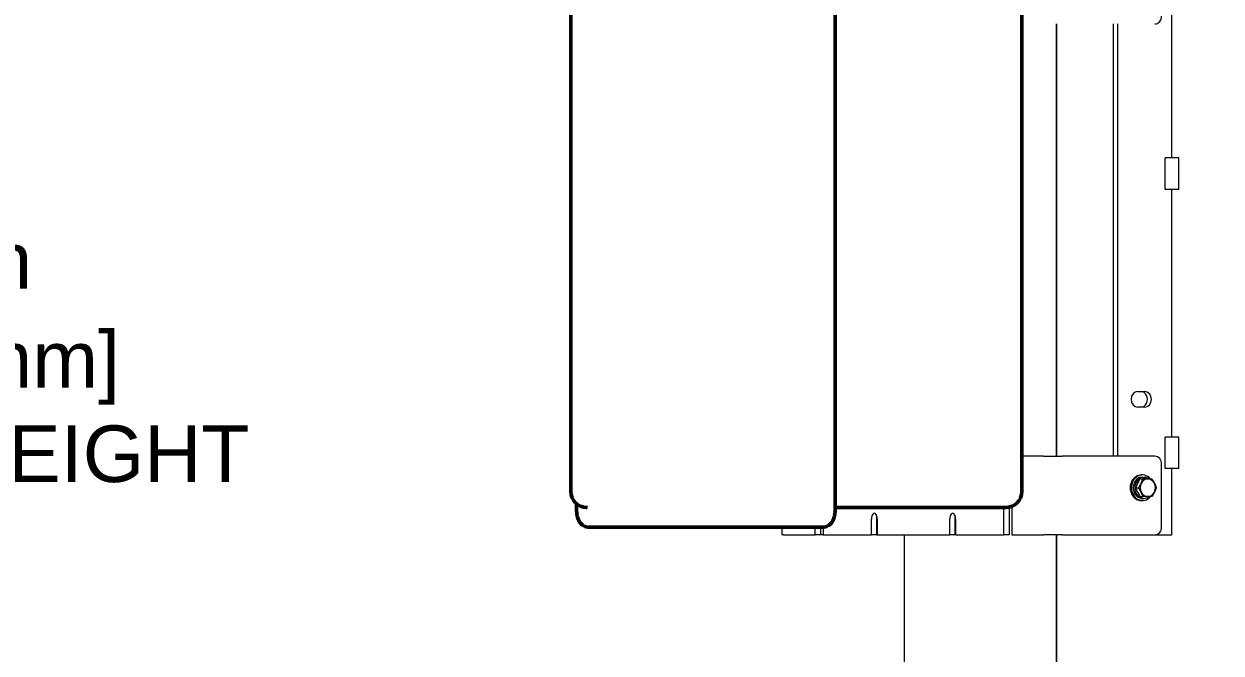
# Model space of a CAD drawing. Header units: inches. Extents: x 15 to 402, y 6 to 261.
# Drawn here: x 259.09 to 297.16, y 74.76 to 94.76 of the extents above; entities that cross this region are included whole.
import ezdxf

# ---------------------------------------------------------------- set-up
doc = ezdxf.new("R2010")
doc.units = ezdxf.units.IN
doc.header["$LTSCALE"] = 12
doc.header["$MEASUREMENT"] = 0
doc.layers.add('Dimension (ANSI)', color=7, linetype='Continuous', lineweight=25)
doc.layers.add('Visible (ANSI)', color=7, linetype='Continuous', lineweight=50)
doc.styles.add('MEMCOR Medium', font='arial.ttf')
doc.dimstyles.new('Default (ANSI)', dxfattribs={"dimscale": 12, "dimtxt": 0.15, "dimasz": 0.098425, "dimexe": 0.125, "dimexo": 0.0625, "dimgap": 0.031496, "dimtad": 0, "dimtih": 1, "dimtoh": 1, "dimdec": 4, "dimrnd": 1e-08, "dimzin": 3, "dimdsep": 46, "dimlunit": 5, "dimtxsty": 'MEMCOR Medium', "dimcen": 0.09, "dimdle": 0.393701, "dimclrd": 256, "dimclre": 256, "dimclrt": 256, "dimadec": 0, "dimazin": 1, "dimtfac": 0.8, "dimtofl": 0, "dimtmove": 0, "dimatfit": 3, "dimfxl": 1, "dimfrac": 1, "dimtolj": 1, "dimtzin": 4, "dimlwd": -1, "dimlwe": -1, "dimarcsym": 0})

# ---------------------------------------------------------------- blocks, each defined once
blk = doc.blocks.new('*D27')
at = {"layer": 'Defpoints', "color": 0, "transparency": 16777216}
for p in [(303.179, 130.769), (255.165, 40.014), (282.974, 40.014)]:
    blk.add_point(p, dxfattribs=at)
at = {"layer": 'Dimension (ANSI)', "transparency": 16777216}
for p, q in [((302.429, 130.769), (253.665, 130.769)), ((255.165, 129.588), (255.165, 91.538)), ((255.165, 41.195), (255.165, 79.246)), ((282.224, 40.014), (253.665, 40.014))]:
    blk.add_line(p, q, dxfattribs=at)
for points in [[(254.968, 129.588), (255.362, 129.588), (255.165, 130.769)], [(254.968, 41.195), (255.362, 41.195), (255.165, 40.014)]]:
    blk.add_solid(points, dxfattribs=at)
at = {"layer": 'Dimension (ANSI)', "transparency": 16777216, "char_height": 1.8, "attachment_point": 5, "style": 'MEMCOR Medium'}
for s, insert in [('\\A1; \\fArial|b0|i0;\\H1.8000;90{\\H0.8x;\\S3#4;} in', (255.165, 87.241)), ('\\A1;[2305.2 mm]{\\P\\fArial|b0|i0;\\H1.8000;SHIPPING HEIGHT\\P\\fArial|b0|i0;\\H1.8000;REF.}', (255.165, 81.095))]:
    blk.add_mtext(s, dxfattribs=dict(at, insert=insert))

msp = doc.modelspace()

# ---------------------------------------------------------------- linework, layer by layer
at = {"layer": 'Visible (ANSI)', "linetype": 'Continuous', "lineweight": 18}
for p, q in [((295.600864, 90.504122), (295.600864, 98.384122)), ((291.930128, 94.764122), (291.930128, 81.014122)), ((291.932165, 81.014122), (291.932165, 94.764122)), ((293.743813, 81.014122), (293.743813, 94.764122)), ((293.868813, 94.764122), (293.868813, 81.014122)), ((295.820445, 90.504122), (295.384358, 90.504122)), ((295.384358, 89.504122), (295.384358, 90.504122)), ((295.820445, 89.504122), (295.820445, 90.504122)), ((295.820445, 89.504122), (295.384358, 89.504122)), ((295.600864, 81.624122), (295.600864, 89.504122)), ((294.518332, 83.076622), (294.734838, 83.076622)), ((294.734838, 82.576622), (294.518332, 82.576622)), ((295.820445, 81.624122), (295.384358, 81.624122)), ((295.384358, 80.624122), (295.384358, 81.624122)), ((295.820445, 80.624122), (295.820445, 81.624122)), ((291.514721, 81.014122), (290.825103, 81.014122)), ((291.514721, 81.014122), (292.112357, 81.014122)), ((295.05845, 81.014122), (292.112357, 81.014122)), ((295.274956, 78.764122), (295.274956, 80.764122)), ((294.621964, 80.350396), (294.668964, 80.350396)), ((294.665437, 80.420122), (294.625437, 80.420122)), ((294.668964, 80.350396), (294.669424, 80.294525)), ((294.703367, 80.351289), (294.750367, 80.351289)), ((294.703367, 80.351289), (294.70383, 80.294946)), ((294.750827, 80.295419), (294.750367, 80.351289)), ((295.820445, 80.624122), (295.384358, 80.624122)), ((295.600864, 78.514122), (295.600864, 80.624122)), ((294.443952, 80.011038), (294.513042, 80.152302)), ((294.515355, 79.871315), (294.443952, 80.011038)), ((294.443952, 80.011038), (294.540403, 80.011038)), ((294.513042, 80.152302), (294.582132, 80.293567)), ((294.582132, 80.293567), (294.722626, 80.295109)), ((294.582132, 80.293567), (294.678583, 80.293567)), ((294.723783, 80.295122), (294.712437, 80.295122)), ((294.722626, 80.295109), (294.86312, 80.296651)), ((294.86312, 80.296651), (294.959571, 80.296651)), ((294.586759, 79.731593), (294.515355, 79.871315)), ((294.586759, 79.731593), (294.68321, 79.731593)), ((294.665437, 79.608122), (294.625437, 79.608122)), ((294.665437, 79.674122), (294.712437, 79.674122)), ((290.258043, 78.514122), (290.258043, 79.389122)), ((290.420423, 79.398292), (290.420423, 78.514122)), ((290.508043, 79.423791), (290.508043, 78.514122)), ((286.044293, 78.514122), (286.044293, 79.014122)), ((286.206673, 79.014122), (286.206673, 78.514122)), ((286.231793, 79.014122), (286.231793, 78.514122)), ((288.534293, 78.514122), (288.534293, 79.014122)), ((288.696673, 79.014122), (288.696673, 78.514122)), ((288.721793, 79.014122), (288.721793, 78.514122)), ((283.192752, 78.764122), (283.192752, 78.514122)), ((283.251366, 78.514122), (283.192752, 78.514122)), ((283.251366, 78.514122), (284.258043, 78.514122)), ((284.258043, 78.514122), (284.258043, 78.764122)), ((284.420423, 78.514122), (284.258043, 78.514122)), ((284.420423, 78.764122), (284.420423, 78.514122)), ((284.508043, 78.514122), (284.420423, 78.514122)), ((284.508043, 78.764122), (284.508043, 78.514122)), ((284.508043, 78.514122), (286.044293, 78.514122)), ((286.206673, 78.514122), (286.044293, 78.514122)), ((286.206673, 78.514122), (286.231793, 78.514122)), ((286.231793, 78.514122), (288.534293, 78.514122)), ((287.098316, 61.664122), (287.098316, 78.514122)), ((288.696673, 78.514122), (288.534293, 78.514122)), ((288.721793, 78.514122), (290.258043, 78.514122)), ((290.420423, 78.514122), (290.258043, 78.514122)), ((290.508043, 78.514122), (291.514721, 78.514122)), ((292.112357, 78.514122), (291.514721, 78.514122)), ((291.930128, 78.514122), (291.930128, 49.514122)), ((291.932165, 49.514122), (291.932165, 78.514122)), ((292.112357, 78.514122), (295.05845, 78.514122)), ((295.05845, 78.514122), (295.600864, 78.514122))]:
    msp.add_line(p, q, dxfattribs=at)
at = {"layer": 'Visible (ANSI)'}
for p, q in [((284.887925, 79.264122), (284.887925, 96.014122)), ((276.488406, 95.389122), (276.488406, 79.889122)), ((290.825103, 79.889122), (290.825103, 95.389122)), ((276.671419, 79.264122), (276.671419, 79.502445)), ((284.887925, 79.389122), (290.325103, 79.389122)), ((277.046419, 78.764122), (284.296419, 78.764122)), ((284.296419, 78.764122), (284.512925, 78.764122))]:
    msp.add_line(p, q, dxfattribs=at)
for centre, start, end in [((276.988406, 79.889122), 180, 270), ((290.325103, 79.889122), 270, 0)]:
    msp.add_arc(centre, 0.5, start, end, dxfattribs=at)
at = {"layer": 'Visible (ANSI)', "linetype": 'Continuous', "lineweight": 18}
for centre, major_axis, ratio, start_param, end_param in [((295.05845, 95.014122), (0, -0.25), 0.866025404, 0, 1.570796327), ((294.518332, 82.826622), (0, -0.25), 0.866025404, 3.141592654, 6.283185307), ((294.609838, 82.826622), (0, -0.25), 0.866025404, 0, 3.141592654), ((294.734838, 82.826622), (0, 0.25), 0.866025404, 3.141592654, 6.283185307), ((295.05845, 80.764122), (0, 0.25), 0.866025404, 4.71238898, 6.283185307), ((294.625437, 80.014122), (0, 0.406), 0.866025404, 0, 3.141592654), ((294.665437, 80.014122), (0, 0.406), 0.866025404, 5.482040806, 10.234527939), ((294.665437, 80.014122), (0, 0.34), 0.866025404, 0.148184853, 3.141592654), ((294.712437, 80.014122), (0, -0.34), 0.866025404, 3.289777507, 6.883750477), ((294.712437, 80.014122), (0, 0.34), 0.866025404, 5.693235931, 6.154011401), ((294.712437, 80.014122), (0, 0.281), 0.866025404, 0.756467487, 1.356938562), ((294.712437, 80.014122), (0, 0.281), 0.866025404, 1.805320633, 2.402480519), ((294.833939, 80.014122), (0, -0.281), 0.866025404, 4.198295678, 5.245493229), ((294.833939, 80.014122), (0, 0.281), 0.866025404, 0.009505474, 1.056703025), ((294.712437, 80.014122), (0, 0.281), 0.866025404, 0, 0.040758135), ((294.833939, 80.014122), (0, 0.281), 0.866025404, 5.245493229, 6.292690781), ((294.833939, 80.014122), (0, 0.281), 0.866025404, 4.198295678, 5.245493229), ((294.833939, 80.014122), (0, -0.281), 0.866025404, 5.245493229, 6.292690781), ((294.833939, 80.014122), (0, -0.281), 0.866025404, 0.009505474, 1.056703025), ((286.138043, 79.014122), (0, 0.1875), 0.5, 4.71238898, 7.853981634), ((288.628043, 79.014122), (0, 0.1875), 0.5, 4.71238898, 7.853981634), ((286.300423, 79.014122), (0, -0.1875), 0.5, 4.188790205, 4.71238898), ((288.790423, 79.014122), (0, -0.1875), 0.5, 4.188790205, 4.71238898), ((295.05845, 78.764122), (0, -0.25), 0.866025404, 0, 1.570796327)]:
    msp.add_ellipse(centre, major_axis=major_axis, ratio=ratio, start_param=start_param, end_param=end_param, dxfattribs=at)
for points in [[(294.540403, 80.011038), (294.589977, 80.086741), (294.622042, 80.152302)], [(294.624355, 79.871315), (294.591217, 79.936161), (294.540403, 80.011038)], [(294.622042, 80.152302), (294.654107, 80.217864), (294.678583, 80.293567)], [(294.678583, 80.293567), (294.766423, 80.294394), (294.831626, 80.295109)], [(294.831626, 80.295109), (294.896829, 80.295825), (294.959571, 80.296651)], [(294.959571, 80.296651), (295.010385, 80.221774), (295.043523, 80.156929)], [(295.043523, 80.156929), (295.076662, 80.092083), (295.102378, 80.017206)], [(295.102378, 80.017206), (295.077901, 79.941503), (295.045836, 79.875941)], [(294.68321, 79.731593), (294.657494, 79.80647), (294.624355, 79.871315)], [(294.836252, 79.733135), (294.771049, 79.732419), (294.68321, 79.731593)], [(294.964197, 79.734677), (294.901456, 79.73385), (294.836252, 79.733135)], [(295.045836, 79.875941), (295.013771, 79.81038), (294.964197, 79.734677)]]:
    msp.add_rational_spline(points, [1, 1.0379548493, 1], degree=2, dxfattribs=at)
at = {"layer": 'Visible (ANSI)'}
for points, knots in [([(277.046419, 78.764122), (277.011142, 78.764122), (276.97603, 78.770352), (276.910174, 78.79287), (276.880119, 78.809675), (276.822755, 78.851986), (276.797916, 78.878467), (276.750333, 78.941593), (276.731087, 78.978823), (276.701209, 79.054101), (276.690735, 79.092305), (276.676311, 79.169696), (276.672427, 79.208875), (276.671476, 79.253464), (276.671419, 79.258793), (276.671419, 79.264122)], [1.570796327, 1.570796327, 1.570796327, 1.570796327, 1.740124411, 1.740124411, 1.924116065, 1.924116065, 2.156482111, 2.156482111, 2.470641376, 2.470641376, 2.784800641, 2.784800641, 3.098959907, 3.098959907, 3.141592654, 3.141592654, 3.141592654, 3.141592654]), ([(277.009452, 79.385022), (277.009452, 79.385022), (277.004617, 79.387404), (276.994506, 79.388888), (276.991458, 79.389122), (276.988406, 79.389122)], [4.4437036123, 4.4437036123, 4.4437036123, 4.4437036123, 4.639153233, 4.639153233, 4.7123889804, 4.7123889804, 4.7123889804, 4.7123889804]), ([(284.512925, 78.764122), (284.548202, 78.764122), (284.583314, 78.770352), (284.64917, 78.79287), (284.679225, 78.809675), (284.736589, 78.851986), (284.761428, 78.878467), (284.809011, 78.941593), (284.828257, 78.978823), (284.858135, 79.054101), (284.868609, 79.092305), (284.883033, 79.169696), (284.886917, 79.208875), (284.887868, 79.253464), (284.887925, 79.258793), (284.887925, 79.264122)], [4.71238898, 4.71238898, 4.71238898, 4.71238898, 4.881717064, 4.881717064, 5.065708718, 5.065708718, 5.298074764, 5.298074764, 5.61223403, 5.61223403, 5.926393295, 5.926393295, 6.24055256, 6.24055256, 6.283185307, 6.283185307, 6.283185307, 6.283185307])]:
    msp.add_open_spline(points, degree=3, knots=knots, dxfattribs=at)

# ---------------------------------------------------------------- dimensions: what is measured, and where the dimension line sits
at = {"layer": 'Dimension (ANSI)'}
dim = msp.add_linear_dim(base=(255.165265, 40.014122), p1=(303.178631, 130.769122), p2=(282.97425, 40.014122), angle=90, text=' \\fArial|b0|i0;\\H1.8000;<> in\\X[2305.2 mm]{\\P\\fArial|b0|i0;\\H1.8000;SHIPPING HEIGHT\\P\\fArial|b0|i0;\\H1.8000;REF.}', dimstyle='Default (ANSI)', override={"dimgap": 0.031496, "dimdec": 4, "dimpost": '', "dimtol": 0, "dimlim": 0, "dimtp": 0, "dimtm": 0, "dimtdec": 2, "dimatfit": 1}, dxfattribs=at)
dim.commit()
dim.dimension.update_dxf_attribs({"geometry": '*D27', "text_midpoint": (255.165265, 85.391622), "dimtype": 160})

doc.saveas('drawing.dxf')
